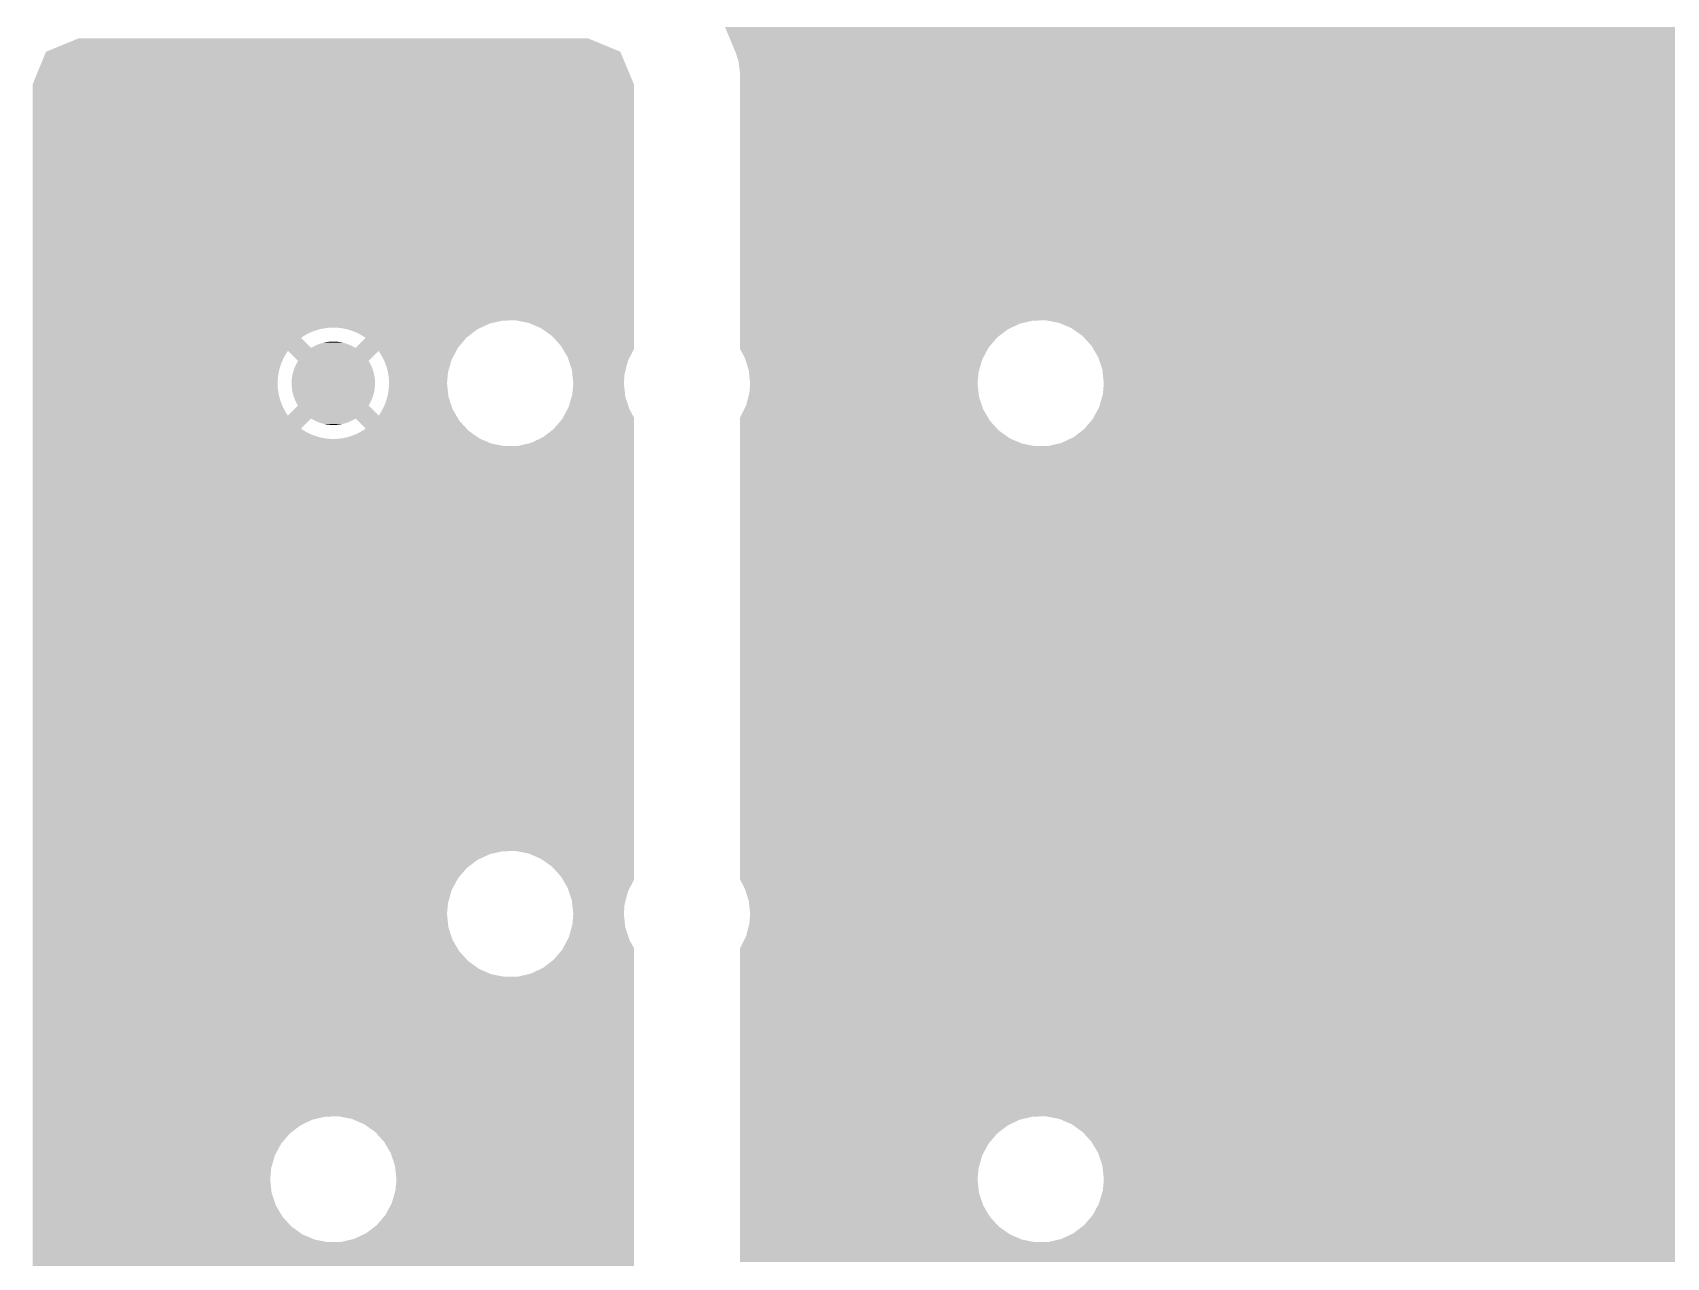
# Model space of a CAD drawing. Extents: x 295 to 953, y 10 to 290.
# Drawn here: x 623.9 to 649.71, y 200.9 to 220.24 of the extents above; entities that cross this region are included whole.
import ezdxf

# ---------------------------------------------------------------- set-up
doc = ezdxf.new("R2010")
doc.units = 0
doc.header["$LTSCALE"] = 5
doc.header["$MEASUREMENT"] = 0
doc.layers.add('PWR1', color=7, linetype='CONTINUOUS')

msp = doc.modelspace()

# ---------------------------------------------------------------- linework, layer by layer
at = {"layer": 'PWR1'}
for points in [[(634.921, 220.136), (634.838, 220.334), (802.881, 220.136), (803.003, 220.334)], [(623.9, 219.431), (624.111, 219.944), (633.398, 219.431), (633.184, 219.944)], [(624.112, 219.944), (624.625, 220.155), (633.184, 219.944), (632.674, 220.155)], [(635.011, 219.92), (634.921, 220.136), (802.799, 219.92), (802.881, 220.136)], [(635.012, 219.918), (635.011, 219.92), (802.798, 219.918), (802.799, 219.92)], [(635.053, 219.789), (635.012, 219.918), (802.776, 219.789), (802.798, 219.918)], [(635.065, 219.688), (635.053, 219.789), (802.758, 219.688), (802.776, 219.789)], [(635.076, 219.597), (635.065, 219.688), (802.755, 219.597), (802.758, 219.688)], [(623.9, 219.43), (623.9, 219.431), (633.399, 219.43), (633.398, 219.431)], [(623.9, 219.429), (623.9, 219.43), (633.399, 219.429), (633.399, 219.43)], [(623.9, 219.428), (623.9, 219.429), (633.399, 219.428), (633.399, 219.429)], [(623.9, 215.701), (623.9, 219.428), (633.399, 215.701), (633.399, 219.428)], [(635.076, 219.365), (635.076, 219.597), (802.777, 219.365), (802.755, 219.597)], [(635.076, 219.141), (635.076, 219.365), (802.843, 219.141), (802.777, 219.365)], [(635.076, 218.934), (635.076, 219.141), (802.951, 218.934), (802.843, 219.141)], [(635.076, 218.752), (635.076, 218.934), (803.096, 218.752), (802.951, 218.934)], [(635.076, 218.6), (635.076, 218.752), (803.273, 218.6), (803.096, 218.752)], [(635.076, 218.485), (635.076, 218.6), (803.475, 218.485), (803.273, 218.6)], [(635.076, 218.41), (635.076, 218.485), (803.696, 218.41), (803.475, 218.485)], [(635.076, 218.379), (635.076, 218.41), (803.927, 218.379), (803.696, 218.41)], [(635.076, 218.304), (635.076, 218.379), (840.584, 218.304), (840.594, 218.379)], [(635.076, 218.214), (635.076, 218.304), (840.577, 218.214), (840.584, 218.304)], [(635.076, 218.116), (635.076, 218.214), (840.574, 218.116), (840.577, 218.214)], [(635.076, 218.026), (635.076, 218.116), (840.577, 218.026), (840.574, 218.116)], [(635.076, 217.936), (635.076, 218.026), (840.583, 217.936), (840.577, 218.026)], [(635.076, 217.846), (635.076, 217.936), (840.595, 217.846), (840.583, 217.936)], [(635.076, 217.758), (635.076, 217.846), (840.61, 217.758), (840.595, 217.846)], [(635.076, 217.67), (635.076, 217.758), (840.63, 217.67), (840.61, 217.758)], [(635.076, 217.583), (635.076, 217.67), (840.654, 217.583), (840.63, 217.67)], [(635.076, 217.498), (635.076, 217.583), (840.683, 217.498), (840.654, 217.583)], [(635.076, 217.414), (635.076, 217.498), (840.716, 217.414), (840.683, 217.498)], [(635.076, 217.332), (635.076, 217.414), (840.753, 217.332), (840.716, 217.414)], [(635.076, 217.251), (635.076, 217.332), (840.793, 217.251), (840.753, 217.332)], [(635.076, 217.173), (635.076, 217.251), (840.838, 217.173), (840.793, 217.251)], [(635.076, 217.098), (635.076, 217.173), (840.887, 217.098), (840.838, 217.173)], [(635.076, 217.094), (635.076, 217.098), (659.261, 217.094), (659.471, 217.098)], [(635.076, 217.046), (635.076, 217.094), (659.055, 217.046), (659.261, 217.094)], [(635.076, 216.956), (635.076, 217.046), (658.865, 216.956), (659.055, 217.046)], [(635.076, 216.828), (635.076, 216.956), (658.697, 216.828), (658.865, 216.956)], [(635.076, 216.667), (635.076, 216.828), (658.56, 216.667), (658.697, 216.828)], [(635.076, 216.482), (635.076, 216.667), (658.46, 216.482), (658.56, 216.667)], [(635.076, 216.279), (635.076, 216.482), (658.402, 216.279), (658.46, 216.482)], [(635.076, 216.104), (635.076, 216.279), (658.386, 216.104), (658.402, 216.279)], [(635.076, 215.894), (635.076, 216.104), (658.408, 215.894), (658.386, 216.104)], [(635.076, 215.701), (635.076, 215.894), (658.472, 215.701), (658.408, 215.894)], [(623.9, 215.697), (623.9, 215.701), (631.321, 215.697), (631.531, 215.701)], [(623.9, 215.649), (623.9, 215.697), (631.115, 215.649), (631.321, 215.697)], [(623.9, 215.587), (623.9, 215.649), (630.984, 215.587), (631.115, 215.649)], [(623.9, 215.583), (623.9, 215.587), (628.568, 215.583), (628.63, 215.587)], [(623.9, 215.575), (623.9, 215.583), (628.505, 215.575), (628.568, 215.583)], [(623.9, 215.563), (623.9, 215.575), (628.444, 215.563), (628.505, 215.575)], [(623.9, 215.546), (623.9, 215.563), (628.384, 215.546), (628.444, 215.563)], [(623.9, 215.525), (623.9, 215.546), (628.325, 215.525), (628.384, 215.546)], [(623.9, 215.5), (623.9, 215.525), (628.267, 215.5), (628.325, 215.525)], [(628.693, 215.586), (628.63, 215.587), (630.982, 215.586), (630.984, 215.587)], [(628.755, 215.581), (628.693, 215.586), (630.971, 215.581), (630.982, 215.586)], [(628.817, 215.571), (628.755, 215.581), (630.95, 215.571), (630.971, 215.581)], [(628.87, 215.559), (628.817, 215.571), (630.925, 215.559), (630.95, 215.571)], [(628.879, 215.557), (628.87, 215.559), (630.922, 215.557), (630.925, 215.559)], [(628.938, 215.538), (628.879, 215.557), (630.898, 215.538), (630.922, 215.557)], [(628.997, 215.516), (628.938, 215.538), (630.868, 215.516), (630.898, 215.538)], [(629.054, 215.489), (628.997, 215.516), (630.833, 215.489), (630.868, 215.516)], [(631.738, 215.66), (631.531, 215.701), (633.399, 215.66), (633.399, 215.701)], [(631.932, 215.577), (631.738, 215.66), (633.399, 215.577), (633.399, 215.66)], [(632.104, 215.455), (631.932, 215.577), (633.399, 215.455), (633.399, 215.577)], [(635.076, 215.697), (635.076, 215.701), (639.703, 215.697), (639.913, 215.701)], [(635.076, 215.649), (635.076, 215.697), (639.497, 215.649), (639.703, 215.697)], [(635.076, 215.559), (635.076, 215.649), (639.307, 215.559), (639.497, 215.649)], [(635.076, 215.431), (635.076, 215.559), (639.139, 215.431), (639.307, 215.559)], [(639.932, 215.697), (639.913, 215.701), (656.467, 215.697), (656.677, 215.701)], [(640.12, 215.66), (639.932, 215.697), (656.308, 215.66), (656.467, 215.697)], [(640.146, 215.649), (640.12, 215.66), (656.261, 215.649), (656.308, 215.66)], [(640.314, 215.577), (640.146, 215.649), (656.108, 215.577), (656.261, 215.649)], [(640.339, 215.559), (640.314, 215.577), (656.071, 215.559), (656.108, 215.577)], [(640.486, 215.455), (640.339, 215.559), (655.934, 215.455), (656.071, 215.559)], [(623.9, 215.471), (623.9, 215.5), (628.212, 215.471), (628.267, 215.5)], [(623.9, 215.437), (623.9, 215.471), (628.158, 215.437), (628.212, 215.471)], [(623.9, 215.424), (623.9, 215.437), (628.139, 215.424), (628.158, 215.437)], [(623.9, 215.265), (623.9, 215.424), (628.297, 215.265), (628.139, 215.424)], [(623.9, 215.218), (623.9, 215.265), (630.592, 215.218), (630.617, 215.265)], [(628.297, 215.265), (628.329, 215.283), (629.002, 215.265), (628.969, 215.283)], [(628.329, 215.283), (628.346, 215.292), (628.969, 215.283), (628.955, 215.292)], [(628.346, 215.292), (628.378, 215.308), (628.955, 215.292), (628.92, 215.308)], [(628.378, 215.308), (628.395, 215.315), (628.92, 215.308), (628.905, 215.315)], [(628.395, 215.315), (628.428, 215.328), (628.905, 215.315), (628.87, 215.328)], [(628.428, 215.328), (628.446, 215.334), (628.87, 215.328), (628.855, 215.334)], [(628.446, 215.334), (628.48, 215.344), (628.855, 215.334), (628.817, 215.344)], [(628.48, 215.344), (628.499, 215.349), (628.817, 215.344), (628.802, 215.349)], [(628.499, 215.349), (628.533, 215.356), (628.802, 215.349), (628.764, 215.356)], [(628.533, 215.356), (628.554, 215.359), (628.764, 215.356), (628.749, 215.359)], [(628.554, 215.359), (628.587, 215.363), (628.749, 215.359), (628.708, 215.363)], [(628.587, 215.363), (628.613, 215.365), (628.708, 215.363), (628.695, 215.365)], [(628.613, 215.365), (628.641, 215.366), (628.695, 215.365), (628.641, 215.366)], [(629.002, 215.265), (629.007, 215.27), (630.617, 215.265), (630.62, 215.27)], [(629.007, 215.27), (629.161, 215.424), (630.62, 215.27), (630.751, 215.424)], [(629.108, 215.458), (629.054, 215.489), (630.793, 215.458), (630.833, 215.489)], [(629.15, 215.431), (629.108, 215.458), (630.757, 215.431), (630.793, 215.458)], [(629.161, 215.424), (629.15, 215.431), (630.751, 215.424), (630.757, 215.431)], [(632.246, 215.299), (632.104, 215.455), (633.399, 215.299), (633.399, 215.455)], [(632.276, 215.248), (632.246, 215.299), (633.399, 215.248), (633.399, 215.299)], [(635.076, 215.27), (635.076, 215.431), (639.002, 215.27), (639.139, 215.431)], [(635.076, 215.248), (635.076, 215.27), (638.99, 215.248), (639.002, 215.27)], [(640.508, 215.431), (640.486, 215.455), (655.903, 215.431), (655.934, 215.455)], [(640.628, 215.299), (640.508, 215.431), (655.791, 215.299), (655.903, 215.431)], [(640.645, 215.27), (640.628, 215.299), (655.766, 215.27), (655.791, 215.299)], [(640.735, 215.117), (640.645, 215.27), (655.684, 215.117), (655.766, 215.27)], [(623.9, 215.166), (623.9, 215.218), (627.898, 215.166), (627.933, 215.218)], [(623.9, 215.111), (623.9, 215.166), (627.868, 215.111), (627.898, 215.166)], [(623.9, 215.054), (623.9, 215.111), (627.841, 215.054), (627.868, 215.111)], [(623.9, 214.996), (623.9, 215.054), (627.818, 214.996), (627.841, 215.054)], [(628.092, 215.059), (627.933, 215.218), (629.207, 215.059), (629.366, 215.218)], [(628.046, 214.971), (628.065, 215.012), (629.254, 214.971), (629.234, 215.012)], [(628.065, 215.012), (628.069, 215.02), (629.234, 215.012), (629.23, 215.02)], [(628.069, 215.02), (628.092, 215.059), (629.23, 215.02), (629.207, 215.059)], [(629.39, 215.182), (629.366, 215.218), (630.573, 215.182), (630.592, 215.218)], [(629.422, 215.128), (629.39, 215.182), (630.544, 215.128), (630.573, 215.182)], [(629.444, 215.085), (629.422, 215.128), (630.52, 215.085), (630.544, 215.128)], [(629.45, 215.072), (629.444, 215.085), (630.517, 215.072), (630.52, 215.085)], [(629.474, 215.014), (629.45, 215.072), (630.5, 215.014), (630.517, 215.072)], [(629.494, 214.955), (629.474, 215.014), (630.483, 214.955), (630.5, 215.014)], [(632.353, 215.117), (632.276, 215.248), (633.333, 215.117), (633.399, 215.248)], [(632.372, 215.059), (632.353, 215.117), (633.304, 215.059), (633.333, 215.117)], [(632.419, 214.917), (632.372, 215.059), (633.267, 214.917), (633.304, 215.059)], [(635.147, 215.117), (635.076, 215.248), (638.92, 215.117), (638.99, 215.248)], [(635.158, 215.085), (635.147, 215.117), (638.902, 215.085), (638.92, 215.117)], [(635.213, 214.917), (635.158, 215.085), (638.854, 214.917), (638.902, 215.085)], [(640.746, 215.085), (640.735, 215.117), (655.666, 215.085), (655.684, 215.117)], [(640.801, 214.917), (640.746, 215.085), (655.618, 214.917), (655.666, 215.085)], [(623.9, 214.936), (623.9, 214.996), (627.8, 214.936), (627.818, 214.996)], [(623.9, 214.875), (623.9, 214.936), (627.786, 214.875), (627.8, 214.936)], [(623.9, 214.813), (623.9, 214.875), (627.776, 214.813), (627.786, 214.875)], [(623.9, 214.751), (623.9, 214.813), (627.771, 214.751), (627.776, 214.813)], [(623.9, 214.688), (623.9, 214.751), (627.77, 214.688), (627.771, 214.751)], [(627.99, 214.707), (627.992, 214.753), (629.309, 214.707), (629.307, 214.753)], [(627.992, 214.753), (627.993, 214.761), (629.307, 214.753), (629.307, 214.761)], [(627.993, 214.761), (627.998, 214.807), (629.307, 214.761), (629.301, 214.807)], [(627.998, 214.807), (627.999, 214.815), (629.301, 214.807), (629.3, 214.815)], [(627.999, 214.815), (628.008, 214.86), (629.3, 214.815), (629.291, 214.86)], [(628.008, 214.86), (628.011, 214.868), (629.291, 214.86), (629.289, 214.868)], [(628.011, 214.868), (628.023, 214.912), (629.289, 214.868), (629.276, 214.912)], [(628.023, 214.912), (628.026, 214.92), (629.276, 214.912), (629.273, 214.92)], [(628.026, 214.92), (628.042, 214.963), (629.273, 214.92), (629.257, 214.963)], [(628.042, 214.963), (628.046, 214.971), (629.257, 214.963), (629.254, 214.971)], [(629.51, 214.894), (629.494, 214.955), (630.465, 214.894), (630.483, 214.955)], [(629.512, 214.882), (629.51, 214.894), (630.462, 214.882), (630.465, 214.894)], [(629.521, 214.832), (629.512, 214.882), (630.457, 214.832), (630.462, 214.882)], [(629.527, 214.77), (629.521, 214.832), (630.452, 214.77), (630.457, 214.832)], [(629.53, 214.707), (629.527, 214.77), (630.446, 214.707), (630.452, 214.77)], [(632.425, 214.855), (632.419, 214.917), (633.251, 214.855), (633.267, 214.917)], [(632.441, 214.707), (632.425, 214.855), (633.24, 214.707), (633.251, 214.855)], [(635.216, 214.882), (635.213, 214.917), (638.844, 214.882), (638.854, 214.917)], [(635.235, 214.707), (635.216, 214.882), (638.828, 214.707), (638.844, 214.882)], [(640.804, 214.882), (640.801, 214.917), (655.608, 214.882), (655.618, 214.917)], [(640.823, 214.707), (640.804, 214.882), (655.592, 214.707), (655.608, 214.882)], [(623.9, 214.625), (623.9, 214.688), (627.773, 214.625), (627.77, 214.688)], [(623.9, 214.563), (623.9, 214.625), (627.781, 214.563), (627.773, 214.625)], [(623.9, 214.502), (623.9, 214.563), (627.794, 214.502), (627.781, 214.563)], [(623.9, 214.441), (623.9, 214.502), (627.811, 214.441), (627.794, 214.502)], [(627.992, 214.662), (627.99, 214.707), (629.307, 214.662), (629.309, 214.707)], [(627.992, 214.653), (627.992, 214.662), (629.306, 214.653), (629.307, 214.662)], [(627.998, 214.608), (627.992, 214.653), (629.301, 214.608), (629.306, 214.653)], [(627.999, 214.599), (627.998, 214.608), (629.3, 214.599), (629.301, 214.608)], [(628.008, 214.554), (627.999, 214.599), (629.291, 214.554), (629.3, 214.599)], [(628.01, 214.546), (628.008, 214.554), (629.289, 214.546), (629.291, 214.554)], [(628.023, 214.502), (628.01, 214.546), (629.276, 214.502), (629.289, 214.546)], [(628.026, 214.494), (628.023, 214.502), (629.273, 214.494), (629.276, 214.502)], [(628.042, 214.451), (628.026, 214.494), (629.257, 214.451), (629.273, 214.494)], [(629.499, 214.478), (629.504, 214.497), (630.475, 214.478), (630.468, 214.497)], [(629.504, 214.497), (629.513, 214.539), (630.468, 214.497), (630.464, 214.539)], [(629.513, 214.539), (629.523, 214.601), (630.464, 214.539), (630.457, 214.601)], [(629.523, 214.601), (629.529, 214.664), (630.457, 214.601), (630.451, 214.664)], [(629.529, 214.664), (629.53, 214.707), (630.451, 214.664), (630.446, 214.707)], [(632.367, 214.33), (632.415, 214.497), (633.318, 214.33), (633.262, 214.497)], [(632.415, 214.497), (632.426, 214.532), (633.262, 214.497), (633.259, 214.532)], [(632.426, 214.532), (632.441, 214.707), (633.259, 214.532), (633.24, 214.707)], [(635.171, 214.355), (635.208, 214.497), (638.897, 214.355), (638.85, 214.497)], [(635.208, 214.497), (635.224, 214.559), (638.85, 214.497), (638.844, 214.559)], [(635.224, 214.559), (635.235, 214.707), (638.844, 214.559), (638.828, 214.707)], [(640.749, 214.33), (640.797, 214.497), (655.67, 214.33), (655.614, 214.497)], [(640.797, 214.497), (640.808, 214.532), (655.614, 214.497), (655.611, 214.532)], [(640.808, 214.532), (640.823, 214.707), (655.611, 214.532), (655.592, 214.707)], [(623.9, 214.382), (623.9, 214.441), (627.832, 214.382), (627.811, 214.441)], [(623.9, 214.325), (623.9, 214.382), (627.857, 214.325), (627.832, 214.382)], [(623.9, 214.269), (623.9, 214.325), (627.886, 214.269), (627.857, 214.325)], [(623.9, 214.216), (623.9, 214.269), (627.919, 214.216), (627.886, 214.269)], [(627.933, 214.196), (628.092, 214.355), (629.366, 214.196), (629.207, 214.355)], [(628.045, 214.443), (628.042, 214.451), (629.253, 214.443), (629.257, 214.451)], [(628.065, 214.402), (628.045, 214.443), (629.234, 214.402), (629.253, 214.443)], [(628.069, 214.394), (628.065, 214.402), (629.23, 214.394), (629.234, 214.402)], [(628.092, 214.355), (628.069, 214.394), (629.207, 214.355), (629.23, 214.394)], [(629.366, 214.196), (629.401, 214.248), (630.593, 214.196), (630.563, 214.248)], [(629.401, 214.248), (629.428, 214.297), (630.563, 214.248), (630.534, 214.297)], [(629.428, 214.297), (629.431, 214.303), (630.534, 214.297), (630.532, 214.303)], [(629.431, 214.303), (629.458, 214.36), (630.532, 214.303), (630.514, 214.36)], [(629.458, 214.36), (629.481, 214.418), (630.514, 214.36), (630.494, 214.418)], [(629.481, 214.418), (629.499, 214.478), (630.494, 214.418), (630.475, 214.478)], [(632.279, 214.167), (632.349, 214.297), (633.399, 214.167), (633.328, 214.297)], [(632.349, 214.297), (632.367, 214.33), (633.328, 214.297), (633.318, 214.33)], [(635.076, 214.167), (635.142, 214.297), (638.993, 214.167), (638.916, 214.297)], [(635.142, 214.297), (635.171, 214.355), (638.916, 214.297), (638.897, 214.355)], [(640.649, 214.144), (640.731, 214.297), (655.77, 214.144), (655.68, 214.297)], [(640.731, 214.297), (640.749, 214.33), (655.68, 214.297), (655.67, 214.33)], [(623.9, 214.196), (623.9, 214.216), (627.933, 214.196), (627.919, 214.216)], [(623.9, 214.15), (623.9, 214.196), (630.621, 214.15), (630.593, 214.196)], [(623.9, 213.991), (623.9, 214.15), (628.139, 213.991), (628.297, 214.15)], [(623.9, 213.956), (623.9, 213.991), (628.191, 213.956), (628.139, 213.991)], [(628.33, 214.131), (628.297, 214.15), (628.97, 214.131), (629.002, 214.15)], [(628.345, 214.123), (628.33, 214.131), (628.953, 214.123), (628.97, 214.131)], [(628.379, 214.106), (628.345, 214.123), (628.921, 214.106), (628.953, 214.123)], [(628.394, 214.099), (628.379, 214.106), (628.904, 214.099), (628.921, 214.106)], [(628.429, 214.086), (628.394, 214.099), (628.871, 214.086), (628.904, 214.099)], [(628.445, 214.08), (628.429, 214.086), (628.853, 214.08), (628.871, 214.086)], [(628.482, 214.07), (628.445, 214.08), (628.819, 214.07), (628.853, 214.08)], [(628.497, 214.066), (628.482, 214.07), (628.8, 214.066), (628.819, 214.07)], [(628.535, 214.058), (628.497, 214.066), (628.766, 214.058), (628.8, 214.066)], [(628.55, 214.055), (628.535, 214.058), (628.745, 214.055), (628.766, 214.058)], [(628.591, 214.051), (628.55, 214.055), (628.712, 214.051), (628.745, 214.055)], [(628.604, 214.049), (628.591, 214.051), (628.686, 214.049), (628.712, 214.051)], [(628.658, 214.048), (628.604, 214.049), (628.658, 214.048), (628.686, 214.049)], [(629.036, 214.115), (629.002, 214.15), (630.641, 214.115), (630.621, 214.15)], [(629.161, 213.991), (629.036, 214.115), (630.755, 213.991), (630.641, 214.115)], [(629.113, 213.96), (629.141, 213.977), (630.783, 213.96), (630.767, 213.977)], [(629.141, 213.977), (629.161, 213.991), (630.767, 213.977), (630.755, 213.991)], [(631.963, 213.855), (632.13, 213.983), (633.399, 213.855), (633.399, 213.983)], [(632.13, 213.983), (632.267, 214.144), (633.399, 213.983), (633.399, 214.144)], [(632.267, 214.144), (632.279, 214.166), (633.399, 214.144), (633.399, 214.166)], [(632.279, 214.166), (632.279, 214.167), (633.399, 214.166), (633.399, 214.167)], [(635.076, 214.166), (635.076, 214.167), (638.993, 214.166), (638.993, 214.167)], [(635.076, 214.115), (635.076, 214.166), (639.023, 214.115), (638.993, 214.166)], [(635.076, 213.96), (635.076, 214.115), (639.165, 213.96), (639.023, 214.115)], [(640.481, 213.96), (640.512, 213.983), (655.929, 213.96), (655.907, 213.983)], [(640.512, 213.983), (640.624, 214.115), (655.907, 213.983), (655.787, 214.115)], [(640.624, 214.115), (640.649, 214.144), (655.787, 214.115), (655.77, 214.144)], [(623.9, 213.925), (623.9, 213.956), (628.245, 213.925), (628.191, 213.956)], [(623.9, 213.898), (623.9, 213.925), (628.302, 213.898), (628.245, 213.925)], [(623.9, 213.876), (623.9, 213.898), (628.361, 213.876), (628.302, 213.898)], [(623.9, 213.857), (623.9, 213.876), (628.421, 213.857), (628.361, 213.876)], [(623.9, 213.843), (623.9, 213.857), (628.482, 213.843), (628.421, 213.857)], [(623.9, 213.833), (623.9, 213.843), (628.544, 213.833), (628.482, 213.843)], [(623.9, 213.828), (623.9, 213.833), (628.606, 213.828), (628.544, 213.833)], [(623.9, 213.827), (623.9, 213.828), (628.669, 213.827), (628.606, 213.828)], [(623.9, 213.754), (623.9, 213.827), (631.149, 213.754), (630.979, 213.827)], [(623.9, 213.714), (623.9, 213.754), (631.356, 213.714), (631.149, 213.754)], [(623.9, 207.319), (623.9, 213.714), (633.399, 207.319), (633.399, 213.714)], [(628.669, 213.827), (628.731, 213.831), (630.979, 213.827), (630.97, 213.831)], [(628.731, 213.831), (628.783, 213.837), (630.97, 213.831), (630.955, 213.837)], [(628.783, 213.837), (628.794, 213.839), (630.955, 213.837), (630.953, 213.839)], [(628.794, 213.839), (628.855, 213.851), (630.953, 213.839), (630.936, 213.851)], [(628.855, 213.851), (628.916, 213.868), (630.936, 213.851), (630.912, 213.868)], [(628.916, 213.868), (628.975, 213.889), (630.912, 213.868), (630.882, 213.889)], [(628.975, 213.889), (629.032, 213.914), (630.882, 213.889), (630.847, 213.914)], [(629.032, 213.914), (629.087, 213.944), (630.847, 213.914), (630.806, 213.944)], [(629.087, 213.944), (629.113, 213.96), (630.806, 213.944), (630.783, 213.96)], [(631.356, 213.714), (631.567, 213.717), (633.399, 213.714), (633.399, 213.717)], [(631.567, 213.717), (631.772, 213.765), (633.399, 213.717), (633.399, 213.765)], [(631.772, 213.765), (631.963, 213.855), (633.399, 213.765), (633.399, 213.855)], [(635.076, 213.837), (635.076, 213.96), (639.337, 213.837), (639.165, 213.96)], [(635.076, 213.754), (635.076, 213.837), (639.531, 213.754), (639.337, 213.837)], [(635.076, 213.714), (635.076, 213.754), (639.738, 213.714), (639.531, 213.754)], [(635.076, 213.658), (635.076, 213.714), (681.112, 213.658), (681.229, 213.714)], [(639.738, 213.714), (639.949, 213.717), (656.502, 213.714), (656.483, 213.717)], [(639.949, 213.717), (640.107, 213.754), (656.483, 213.717), (656.295, 213.754)], [(640.107, 213.754), (640.154, 213.765), (656.295, 213.754), (656.269, 213.765)], [(640.154, 213.765), (640.307, 213.837), (656.269, 213.765), (656.101, 213.837)], [(640.307, 213.837), (640.345, 213.855), (656.101, 213.837), (656.076, 213.855)], [(640.345, 213.855), (640.481, 213.96), (656.076, 213.855), (655.929, 213.96)], [(635.076, 213.52), (635.076, 213.658), (680.924, 213.52), (681.112, 213.658)], [(635.076, 213.349), (635.076, 213.52), (680.766, 213.349), (680.924, 213.52)], [(635.076, 213.151), (635.076, 213.349), (680.643, 213.151), (680.766, 213.349)], [(635.076, 212.933), (635.076, 213.151), (680.561, 212.933), (680.643, 213.151)], [(635.076, 212.703), (635.076, 212.933), (680.521, 212.703), (680.561, 212.933)], [(635.076, 212.612), (635.076, 212.703), (680.517, 212.612), (680.521, 212.703)], [(635.076, 212.38), (635.076, 212.612), (680.54, 212.38), (680.517, 212.612)], [(635.076, 212.343), (635.076, 212.38), (680.55, 212.343), (680.54, 212.38)], [(635.076, 212.323), (635.076, 212.343), (672.382, 212.323), (672.667, 212.343)], [(635.076, 212.258), (635.076, 212.323), (672.103, 212.258), (672.382, 212.323)], [(635.076, 212.151), (635.076, 212.258), (671.839, 212.151), (672.103, 212.258)], [(635.076, 212.004), (635.076, 212.151), (671.594, 212.004), (671.839, 212.151)], [(635.076, 211.82), (635.076, 212.004), (671.375, 211.82), (671.594, 212.004)], [(635.076, 211.605), (635.076, 211.82), (671.188, 211.605), (671.375, 211.82)], [(635.076, 211.363), (635.076, 211.605), (671.036, 211.363), (671.188, 211.605)], [(635.076, 211.1), (635.076, 211.363), (670.924, 211.1), (671.036, 211.363)], [(635.076, 210.823), (635.076, 211.1), (670.854, 210.823), (670.924, 211.1)], [(635.076, 210.516), (635.076, 210.823), (670.828, 210.516), (670.854, 210.823)], [(635.076, 210.231), (635.076, 210.516), (670.85, 210.231), (670.828, 210.516)], [(635.076, 209.954), (635.076, 210.231), (670.917, 209.954), (670.85, 210.231)], [(635.076, 209.69), (635.076, 209.954), (671.025, 209.69), (670.917, 209.954)], [(635.076, 209.446), (635.076, 209.69), (671.174, 209.446), (671.025, 209.69)], [(635.076, 209.228), (635.076, 209.446), (671.359, 209.228), (671.174, 209.446)], [(635.076, 209.042), (635.076, 209.228), (671.575, 209.042), (671.359, 209.228)], [(635.076, 208.892), (635.076, 209.042), (671.818, 208.892), (671.575, 209.042)], [(635.076, 208.781), (635.076, 208.892), (672.082, 208.781), (671.818, 208.892)], [(635.076, 208.713), (635.076, 208.781), (672.359, 208.713), (672.082, 208.781)], [(635.076, 208.689), (635.076, 208.713), (672.644, 208.689), (672.359, 208.713)], [(635.076, 208.017), (635.076, 208.689), (735.38, 208.017), (735.38, 208.689)], [(635.076, 208.013), (635.076, 208.017), (659.261, 208.013), (659.471, 208.017)], [(635.076, 207.965), (635.076, 208.013), (659.055, 207.965), (659.261, 208.013)], [(635.076, 207.875), (635.076, 207.965), (658.865, 207.875), (659.055, 207.965)], [(635.076, 207.747), (635.076, 207.875), (658.697, 207.747), (658.865, 207.875)], [(635.076, 207.587), (635.076, 207.747), (658.56, 207.587), (658.697, 207.747)], [(635.076, 207.401), (635.076, 207.587), (658.46, 207.401), (658.56, 207.587)], [(623.9, 207.315), (623.9, 207.319), (631.321, 207.315), (631.531, 207.319)], [(623.9, 207.267), (623.9, 207.315), (631.115, 207.267), (631.321, 207.315)], [(623.9, 207.177), (623.9, 207.267), (630.925, 207.177), (631.115, 207.267)], [(631.738, 207.278), (631.531, 207.319), (633.399, 207.278), (633.399, 207.319)], [(631.932, 207.195), (631.738, 207.278), (633.399, 207.195), (633.399, 207.278)], [(635.076, 207.199), (635.076, 207.401), (658.402, 207.199), (658.46, 207.401)], [(623.9, 207.049), (623.9, 207.177), (630.757, 207.049), (630.925, 207.177)], [(623.9, 206.888), (623.9, 207.049), (630.62, 206.888), (630.757, 207.049)], [(632.104, 207.073), (631.932, 207.195), (633.399, 207.073), (633.399, 207.195)], [(632.246, 206.917), (632.104, 207.073), (633.399, 206.917), (633.399, 207.073)], [(635.076, 207.024), (635.076, 207.199), (658.386, 207.024), (658.402, 207.199)], [(635.076, 206.866), (635.076, 207.024), (658.403, 206.866), (658.386, 207.024)], [(623.9, 206.703), (623.9, 206.888), (630.52, 206.703), (630.62, 206.888)], [(632.276, 206.866), (632.246, 206.917), (633.399, 206.866), (633.399, 206.917)], [(632.353, 206.735), (632.276, 206.866), (633.333, 206.735), (633.399, 206.866)], [(635.104, 206.814), (635.076, 206.866), (658.408, 206.814), (658.403, 206.866)], [(635.147, 206.735), (635.104, 206.814), (658.434, 206.735), (658.408, 206.814)], [(623.9, 206.5), (623.9, 206.703), (630.462, 206.5), (630.52, 206.703)], [(623.9, 206.325), (623.9, 206.5), (630.446, 206.325), (630.462, 206.5)], [(632.372, 206.677), (632.353, 206.735), (633.304, 206.677), (633.333, 206.735)], [(632.419, 206.535), (632.372, 206.677), (633.267, 206.535), (633.304, 206.677)], [(632.425, 206.473), (632.419, 206.535), (633.251, 206.473), (633.267, 206.535)], [(635.187, 206.614), (635.147, 206.735), (658.474, 206.614), (658.434, 206.735)], [(635.213, 206.535), (635.187, 206.614), (658.52, 206.535), (658.474, 206.614)], [(635.224, 206.432), (635.213, 206.535), (658.581, 206.432), (658.52, 206.535)], [(623.9, 206.115), (623.9, 206.325), (630.468, 206.115), (630.446, 206.325)], [(632.441, 206.325), (632.425, 206.473), (633.24, 206.325), (633.251, 206.473)], [(632.426, 206.15), (632.441, 206.325), (633.259, 206.15), (633.24, 206.325)], [(635.235, 206.325), (635.224, 206.432), (658.678, 206.325), (658.581, 206.432)], [(635.224, 206.177), (635.231, 206.276), (658.863, 206.177), (658.723, 206.276)], [(635.231, 206.276), (635.235, 206.325), (658.723, 206.276), (658.678, 206.325)], [(623.9, 205.915), (623.9, 206.115), (630.534, 205.915), (630.468, 206.115)], [(632.367, 205.948), (632.415, 206.115), (633.318, 205.948), (633.262, 206.115)], [(632.415, 206.115), (632.426, 206.15), (633.262, 206.115), (633.259, 206.15)], [(635.145, 205.922), (635.171, 205.973), (671.128, 205.922), (671.16, 205.973)], [(635.171, 205.973), (635.182, 206.017), (671.16, 205.973), (671.188, 206.017)], [(635.182, 206.017), (635.186, 206.03), (671.188, 206.017), (671.199, 206.03)], [(635.186, 206.03), (635.196, 206.071), (659.296, 206.03), (659.089, 206.071)], [(635.196, 206.071), (635.218, 206.154), (659.089, 206.071), (658.895, 206.154)], [(635.218, 206.154), (635.224, 206.177), (658.895, 206.154), (658.863, 206.177)], [(623.9, 205.733), (623.9, 205.915), (630.641, 205.733), (630.534, 205.915)], [(623.9, 205.578), (623.9, 205.733), (630.783, 205.578), (630.641, 205.733)], [(632.13, 205.601), (632.267, 205.762), (633.399, 205.601), (633.399, 205.762)], [(632.267, 205.762), (632.279, 205.784), (633.399, 205.762), (633.399, 205.784)], [(632.279, 205.785), (632.349, 205.915), (633.399, 205.785), (633.328, 205.915)], [(632.279, 205.784), (632.279, 205.785), (633.399, 205.784), (633.399, 205.785)], [(632.349, 205.915), (632.367, 205.948), (633.328, 205.915), (633.318, 205.948)], [(635.076, 205.785), (635.119, 205.87), (658.176, 205.785), (658.357, 205.87)], [(635.076, 205.784), (635.076, 205.785), (658.175, 205.784), (658.176, 205.785)], [(635.076, 205.78), (635.076, 205.784), (658.166, 205.78), (658.175, 205.784)], [(635.076, 205.652), (635.076, 205.78), (657.999, 205.652), (658.166, 205.78)], [(635.119, 205.87), (635.143, 205.918), (658.357, 205.87), (658.562, 205.918)], [(635.143, 205.918), (635.145, 205.922), (658.562, 205.918), (658.773, 205.922)], [(623.9, 205.455), (623.9, 205.578), (630.955, 205.455), (630.783, 205.578)], [(623.9, 205.372), (623.9, 205.455), (631.149, 205.372), (630.955, 205.455)], [(631.772, 205.383), (631.963, 205.473), (633.399, 205.383), (633.399, 205.473)], [(631.963, 205.473), (632.13, 205.601), (633.399, 205.473), (633.399, 205.601)], [(635.076, 205.491), (635.076, 205.652), (657.862, 205.491), (657.999, 205.652)], [(635.076, 205.306), (635.076, 205.491), (657.762, 205.306), (657.862, 205.491)], [(623.9, 205.332), (623.9, 205.372), (631.356, 205.332), (631.149, 205.372)], [(623.9, 203.128), (623.9, 205.332), (633.399, 203.128), (633.399, 205.332)], [(631.356, 205.332), (631.567, 205.335), (633.399, 205.332), (633.399, 205.335)], [(631.567, 205.335), (631.772, 205.383), (633.399, 205.335), (633.399, 205.383)], [(635.076, 205.103), (635.076, 205.306), (657.703, 205.103), (657.762, 205.306)], [(635.076, 204.928), (635.076, 205.103), (657.688, 204.928), (657.703, 205.103)], [(635.076, 204.718), (635.076, 204.928), (657.71, 204.718), (657.688, 204.928)], [(635.076, 204.518), (635.076, 204.718), (657.776, 204.518), (657.71, 204.718)], [(635.076, 204.336), (635.076, 204.518), (657.882, 204.336), (657.776, 204.518)], [(635.076, 204.181), (635.076, 204.336), (658.025, 204.181), (657.882, 204.336)], [(635.076, 204.058), (635.076, 204.181), (658.197, 204.058), (658.025, 204.181)], [(635.076, 203.975), (635.076, 204.058), (658.39, 203.975), (658.197, 204.058)], [(635.076, 203.935), (635.076, 203.975), (658.597, 203.935), (658.39, 203.975)], [(635.076, 203.858), (635.076, 203.935), (671.174, 203.858), (671.127, 203.935)], [(635.076, 203.826), (635.076, 203.858), (671.201, 203.826), (671.174, 203.858)], [(635.076, 203.822), (635.076, 203.826), (662.055, 203.822), (662.265, 203.826)], [(635.076, 203.774), (635.076, 203.822), (661.849, 203.774), (662.055, 203.822)], [(635.076, 203.684), (635.076, 203.774), (661.659, 203.684), (661.849, 203.774)], [(635.076, 203.556), (635.076, 203.684), (661.491, 203.556), (661.659, 203.684)], [(635.076, 203.396), (635.076, 203.556), (661.354, 203.396), (661.491, 203.556)], [(635.076, 203.21), (635.076, 203.396), (661.254, 203.21), (661.354, 203.396)], [(623.9, 203.124), (623.9, 203.128), (628.527, 203.124), (628.737, 203.128)], [(628.944, 203.087), (628.737, 203.128), (633.399, 203.087), (633.399, 203.128)], [(635.076, 203.128), (635.076, 203.21), (661.23, 203.128), (661.254, 203.21)], [(635.076, 203.124), (635.076, 203.128), (639.703, 203.124), (639.913, 203.128)], [(640.12, 203.087), (639.913, 203.128), (661.219, 203.087), (661.23, 203.128)], [(623.9, 203.076), (623.9, 203.124), (628.321, 203.076), (628.527, 203.124)], [(623.9, 202.986), (623.9, 203.076), (628.131, 202.986), (628.321, 203.076)], [(623.9, 202.858), (623.9, 202.986), (627.963, 202.858), (628.131, 202.986)], [(629.138, 203.004), (628.944, 203.087), (633.399, 203.004), (633.399, 203.087)], [(629.31, 202.882), (629.138, 203.004), (633.399, 202.882), (633.399, 203.004)], [(629.452, 202.726), (629.31, 202.882), (633.399, 202.726), (633.399, 202.882)], [(635.076, 203.076), (635.076, 203.124), (639.497, 203.076), (639.703, 203.124)], [(635.076, 202.986), (635.076, 203.076), (639.307, 202.986), (639.497, 203.076)], [(635.076, 202.858), (635.076, 202.986), (639.139, 202.858), (639.307, 202.986)], [(640.305, 203.008), (640.12, 203.087), (661.196, 203.008), (661.219, 203.087)], [(640.314, 203.004), (640.305, 203.008), (661.195, 203.004), (661.196, 203.008)], [(640.486, 202.882), (640.314, 203.004), (661.184, 202.882), (661.195, 203.004)], [(640.531, 202.833), (640.486, 202.882), (661.18, 202.833), (661.184, 202.882)], [(623.9, 202.697), (623.9, 202.858), (627.826, 202.697), (627.963, 202.858)], [(623.9, 202.512), (623.9, 202.697), (627.726, 202.512), (627.826, 202.697)], [(629.559, 202.544), (629.452, 202.726), (633.399, 202.544), (633.399, 202.726)], [(635.076, 202.697), (635.076, 202.858), (639.002, 202.697), (639.139, 202.858)], [(635.076, 202.512), (635.076, 202.697), (638.902, 202.512), (639.002, 202.697)], [(640.628, 202.726), (640.531, 202.833), (661.191, 202.726), (661.18, 202.833)], [(640.689, 202.623), (640.628, 202.726), (661.202, 202.623), (661.191, 202.726)], [(640.735, 202.544), (640.689, 202.623), (661.228, 202.544), (661.202, 202.623)], [(623.9, 202.309), (623.9, 202.512), (627.668, 202.309), (627.726, 202.512)], [(629.625, 202.344), (629.559, 202.544), (633.399, 202.344), (633.399, 202.544)], [(635.076, 202.309), (635.076, 202.512), (638.844, 202.309), (638.902, 202.512)], [(640.775, 202.423), (640.735, 202.544), (661.268, 202.423), (661.228, 202.544)], [(640.801, 202.344), (640.775, 202.423), (661.314, 202.344), (661.268, 202.423)], [(623.9, 202.134), (623.9, 202.309), (627.652, 202.134), (627.668, 202.309)], [(623.9, 201.924), (623.9, 202.134), (627.674, 201.924), (627.652, 202.134)], [(629.647, 202.134), (629.625, 202.344), (633.399, 202.134), (633.399, 202.344)], [(629.632, 201.959), (629.647, 202.134), (633.399, 201.959), (633.399, 202.134)], [(635.076, 202.134), (635.076, 202.309), (638.828, 202.134), (638.844, 202.309)], [(635.076, 201.924), (635.076, 202.134), (638.85, 201.924), (638.828, 202.134)], [(640.812, 202.241), (640.801, 202.344), (661.375, 202.241), (661.314, 202.344)], [(640.823, 202.134), (640.812, 202.241), (661.472, 202.134), (661.375, 202.241)], [(640.819, 202.085), (640.823, 202.134), (661.517, 202.085), (661.472, 202.134)], [(623.9, 201.724), (623.9, 201.924), (627.74, 201.724), (627.674, 201.924)], [(629.573, 201.757), (629.632, 201.959), (633.399, 201.757), (633.399, 201.959)], [(635.076, 201.724), (635.076, 201.924), (638.916, 201.724), (638.85, 201.924)], [(640.749, 201.757), (640.772, 201.836), (707.019, 201.757), (706.88, 201.836)], [(640.772, 201.836), (640.773, 201.839), (706.88, 201.836), (706.876, 201.839)], [(640.773, 201.839), (640.785, 201.88), (662.09, 201.839), (661.883, 201.88)], [(640.785, 201.88), (640.808, 201.959), (661.883, 201.88), (661.698, 201.959)], [(640.808, 201.963), (640.819, 202.085), (661.689, 201.963), (661.517, 202.085)], [(640.808, 201.959), (640.808, 201.963), (661.698, 201.959), (661.689, 201.963)], [(623.9, 201.542), (623.9, 201.724), (627.847, 201.542), (627.74, 201.724)], [(629.473, 201.571), (629.573, 201.757), (633.399, 201.571), (633.399, 201.757)], [(635.076, 201.542), (635.076, 201.724), (639.023, 201.542), (638.916, 201.724)], [(640.649, 201.571), (640.673, 201.615), (735.38, 201.571), (735.38, 201.615)], [(640.673, 201.615), (640.689, 201.646), (707.534, 201.615), (707.303, 201.646)], [(640.689, 201.646), (640.73, 201.721), (707.303, 201.646), (707.082, 201.721)], [(640.73, 201.721), (640.749, 201.757), (707.082, 201.721), (707.019, 201.757)], [(623.9, 201.387), (623.9, 201.542), (627.989, 201.387), (627.847, 201.542)], [(623.9, 201.264), (623.9, 201.387), (628.161, 201.264), (627.989, 201.387)], [(629.169, 201.282), (629.336, 201.41), (633.399, 201.282), (633.399, 201.41)], [(629.336, 201.41), (629.473, 201.571), (633.399, 201.41), (633.399, 201.571)], [(635.076, 201.387), (635.076, 201.542), (639.165, 201.387), (639.023, 201.542)], [(635.076, 201.264), (635.076, 201.387), (639.337, 201.264), (639.165, 201.387)], [(640.345, 201.282), (640.512, 201.41), (735.38, 201.282), (735.38, 201.41)], [(640.512, 201.41), (640.649, 201.571), (735.38, 201.41), (735.38, 201.571)], [(623.9, 201.181), (623.9, 201.264), (628.355, 201.181), (628.161, 201.264)], [(623.9, 201.141), (623.9, 201.181), (628.562, 201.141), (628.355, 201.181)], [(623.9, 194.746), (623.9, 201.141), (633.399, 194.746), (633.399, 201.141)], [(628.562, 201.141), (628.773, 201.144), (633.399, 201.141), (633.399, 201.144)], [(628.773, 201.144), (628.978, 201.192), (633.399, 201.144), (633.399, 201.192)], [(628.978, 201.192), (629.169, 201.282), (633.399, 201.192), (633.399, 201.282)], [(635.076, 201.181), (635.076, 201.264), (639.531, 201.181), (639.337, 201.264)], [(635.076, 201.141), (635.076, 201.181), (639.738, 201.141), (639.531, 201.181)], [(635.076, 201.082), (635.076, 201.141), (672.103, 201.082), (672.355, 201.141)], [(635.076, 200.975), (635.076, 201.082), (671.839, 200.975), (672.103, 201.082)], [(639.738, 201.141), (639.949, 201.144), (672.355, 201.141), (672.371, 201.144)], [(639.949, 201.144), (639.959, 201.147), (672.371, 201.144), (672.382, 201.147)], [(639.959, 201.147), (640.047, 201.167), (672.382, 201.147), (672.667, 201.167)], [(640.047, 201.167), (640.154, 201.192), (735.38, 201.167), (735.38, 201.192)], [(640.154, 201.192), (640.345, 201.282), (735.38, 201.192), (735.38, 201.282)], [(635.076, 200.828), (635.076, 200.975), (671.594, 200.828), (671.839, 200.975)]]:
    msp.add_solid(points, dxfattribs=at)

doc.saveas('drawing.dxf')
